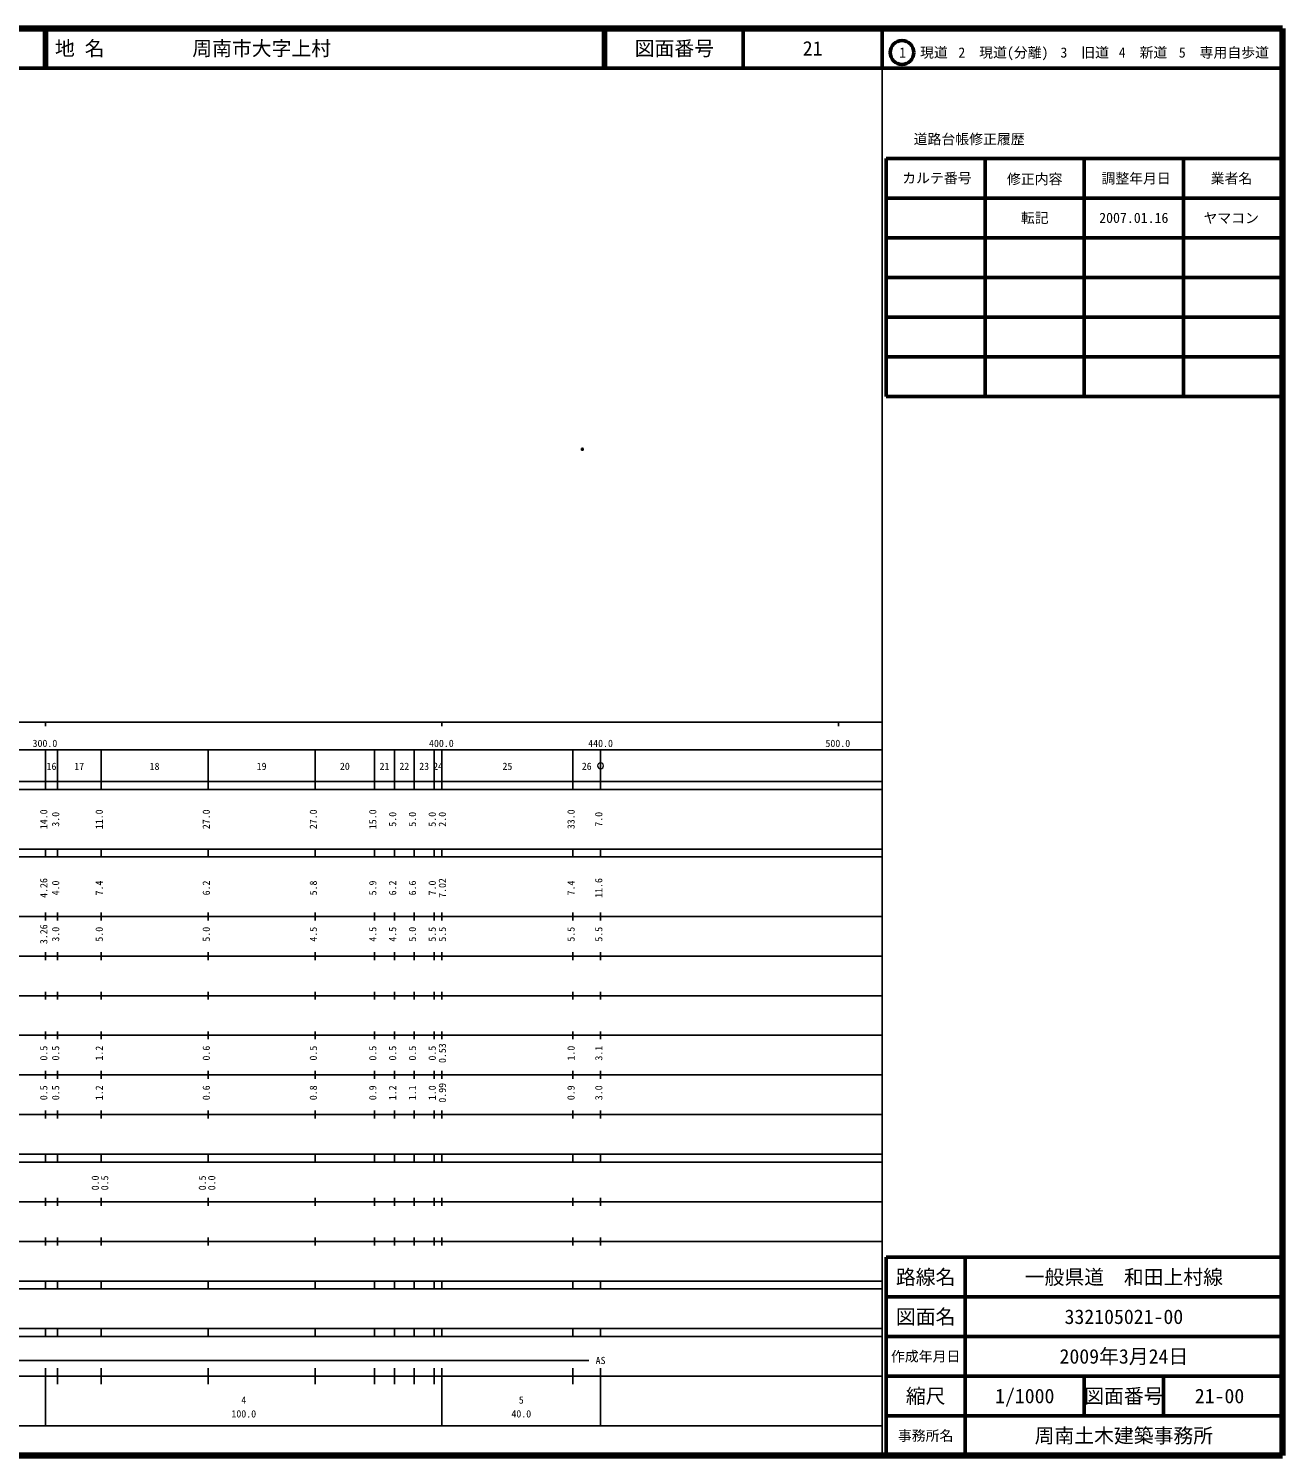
# Model space of a CAD drawing. Units: millimetres on the paper. Extents: x 40 to 680, y 20 to 380.
# Drawn here: x 363.7 to 680, y 20 to 380 of the extents above; entities that cross this region are included whole.
import ezdxf
from ezdxf.enums import TextEntityAlignment as Align

# ---------------------------------------------------------------- set-up
doc = ezdxf.new("R2010")
doc.units = ezdxf.units.MM
doc.header["$PDMODE"] = 32
doc.header["$PDSIZE"] = 0.5
doc.layers.add('M-OTRS', color=6, linetype='Continuous')
doc.layers.add('M-TTL-TXT', color=7, linetype='Continuous')
for name, color, linetype, lineweight in [('M-TTL', 2, 'Continuous', 140), ('M-TTL-BAND', 7, 'Continuous', 25), ('M-TTL-FRAM', 2, 'Continuous', 50), ('M-TTL-LINE', 7, 'Continuous', 50)]:
    doc.layers.add(name, color=color, linetype=linetype, lineweight=lineweight)
doc.styles.add('ＭＳ ゴシック', font='')
doc.styles.get('ＭＳ ゴシック').set_extended_font_data('MS Gothic')

msp = doc.modelspace()

# ---------------------------------------------------------------- linework, layer by layer
at = {"layer": 'M-OTRS'}
msp.add_point((503.4, 273.841), dxfattribs=at)
at = {"layer": 'M-TTL'}
for p, q in [((680, 380), (40, 380)), ((680, 20), (680, 380)), ((40, 20), (680, 20))]:
    msp.add_line(p, q, dxfattribs=at)
at = {"layer": 'M-TTL-BAND'}
for p, q in [((579, 20), (579, 370)), ((40, 205), (579, 205)), ((368, 205), (368, 204)), ((468, 205), (468, 204)), ((568, 205), (568, 204)), ((68, 198), (579, 198)), ((368, 188), (368, 198)), ((371, 188), (371, 198)), ((382, 188), (382, 198)), ((409, 188), (409, 198)), ((436, 188), (436, 198)), ((451, 188), (451, 198)), ((456, 188), (456, 198)), ((461, 188), (461, 198)), ((466, 188), (466, 198)), ((468, 188), (468, 198)), ((501, 188), (501, 198)), ((508, 188), (508, 198)), ((40, 190), (579, 190)), ((40, 188), (579, 188)), ((40, 173), (579, 173)), ((368, 171), (368, 173)), ((371, 171), (371, 173)), ((382, 171), (382, 173)), ((409, 171), (409, 173)), ((436, 171), (436, 173)), ((451, 171), (451, 173)), ((456, 171), (456, 173)), ((461, 171), (461, 173)), ((466, 171), (466, 173)), ((468, 171), (468, 173)), ((501, 171), (501, 173)), ((508, 171), (508, 173)), ((40, 171), (579, 171)), ((40, 156), (579, 156)), ((368, 155), (368, 157)), ((371, 155), (371, 157)), ((382, 155), (382, 157)), ((409, 155), (409, 157)), ((436, 155), (436, 157)), ((451, 155), (451, 157)), ((456, 155), (456, 157)), ((461, 155), (461, 157)), ((466, 155), (466, 157)), ((468, 155), (468, 157)), ((501, 155), (501, 157)), ((508, 155), (508, 157)), ((46, 146), (579, 146)), ((368, 145), (368, 147)), ((371, 145), (371, 147)), ((382, 145), (382, 147)), ((409, 145), (409, 147)), ((436, 145), (436, 147)), ((451, 145), (451, 147)), ((456, 145), (456, 147)), ((461, 145), (461, 147)), ((466, 145), (466, 147)), ((468, 145), (468, 147)), ((501, 145), (501, 147)), ((508, 145), (508, 147)), ((368, 135), (368, 137)), ((371, 135), (371, 137)), ((382, 135), (382, 137)), ((409, 135), (409, 137)), ((436, 135), (436, 137)), ((451, 135), (451, 137)), ((456, 135), (456, 137)), ((461, 135), (461, 137)), ((466, 135), (466, 137)), ((468, 135), (468, 137)), ((501, 135), (501, 137)), ((508, 135), (508, 137)), ((52, 136), (579, 136)), ((46, 126), (579, 126)), ((368, 125), (368, 127)), ((371, 125), (371, 127)), ((382, 125), (382, 127)), ((409, 125), (409, 127)), ((436, 125), (436, 127)), ((451, 125), (451, 127)), ((456, 125), (456, 127)), ((461, 125), (461, 127)), ((466, 125), (466, 127)), ((468, 125), (468, 127)), ((501, 125), (501, 127)), ((508, 125), (508, 127)), ((52, 116), (579, 116)), ((368, 115), (368, 117)), ((371, 115), (371, 117)), ((382, 115), (382, 117)), ((409, 115), (409, 117)), ((436, 115), (436, 117)), ((451, 115), (451, 117)), ((456, 115), (456, 117)), ((461, 115), (461, 117)), ((466, 115), (466, 117)), ((468, 115), (468, 117)), ((501, 115), (501, 117)), ((508, 115), (508, 117)), ((46, 106), (579, 106)), ((368, 105), (368, 107)), ((371, 105), (371, 107)), ((382, 105), (382, 107)), ((409, 105), (409, 107)), ((436, 105), (436, 107)), ((451, 105), (451, 107)), ((456, 105), (456, 107)), ((461, 105), (461, 107)), ((466, 105), (466, 107)), ((468, 105), (468, 107)), ((501, 105), (501, 107)), ((508, 105), (508, 107)), ((40, 96), (579, 96)), ((40, 94), (579, 94)), ((368, 94), (368, 96)), ((371, 94), (371, 96)), ((382, 94), (382, 96)), ((409, 94), (409, 96)), ((436, 94), (436, 96)), ((451, 94), (451, 96)), ((456, 94), (456, 96)), ((461, 94), (461, 96)), ((466, 94), (466, 96)), ((468, 94), (468, 96)), ((501, 94), (501, 96)), ((508, 94), (508, 96)), ((49, 84), (579, 84)), ((368, 83), (368, 85)), ((371, 83), (371, 85)), ((382, 83), (382, 85)), ((409, 83), (409, 85)), ((436, 83), (436, 85)), ((451, 83), (451, 85)), ((456, 83), (456, 85)), ((461, 83), (461, 85)), ((466, 83), (466, 85)), ((468, 83), (468, 85)), ((501, 83), (501, 85)), ((508, 83), (508, 85)), ((40, 74), (579, 74)), ((368, 73), (368, 75)), ((371, 73), (371, 75)), ((382, 73), (382, 75)), ((409, 73), (409, 75)), ((436, 73), (436, 75)), ((451, 73), (451, 75)), ((456, 73), (456, 75)), ((461, 73), (461, 75)), ((466, 73), (466, 75)), ((468, 73), (468, 75)), ((501, 73), (501, 75)), ((508, 73), (508, 75)), ((40, 64), (579, 64)), ((40, 62), (579, 62)), ((368, 62), (368, 64)), ((371, 62), (371, 64)), ((382, 62), (382, 64)), ((409, 62), (409, 64)), ((436, 62), (436, 64)), ((451, 62), (451, 64)), ((456, 62), (456, 64)), ((461, 62), (461, 64)), ((466, 62), (466, 64)), ((468, 62), (468, 64)), ((501, 62), (501, 64)), ((508, 62), (508, 64)), ((40, 52), (579, 52)), ((368, 50), (368, 52)), ((371, 50), (371, 52)), ((382, 50), (382, 52)), ((409, 50), (409, 52)), ((436, 50), (436, 52)), ((451, 50), (451, 52)), ((456, 50), (456, 52)), ((461, 50), (461, 52)), ((466, 50), (466, 52)), ((468, 50), (468, 52)), ((501, 50), (501, 52)), ((508, 50), (508, 52)), ((40, 50), (579, 50)), ((71, 44), (505, 44)), ((40, 40), (579, 40)), ((368, 27.5), (368, 42)), ((371, 38), (371, 42)), ((382, 38), (382, 42)), ((409, 38), (409, 42)), ((436, 38), (436, 42)), ((451, 38), (451, 42)), ((456, 38), (456, 42)), ((461, 38), (461, 42)), ((466, 38), (466, 42)), ((468, 27.5), (468, 42)), ((501, 38), (501, 42)), ((508, 27.5), (508, 42)), ((68, 27.5), (579, 27.5))]:
    msp.add_line(p, q, dxfattribs=at)
at = {"layer": 'M-TTL-BAND', "lineweight": 13}
msp.add_lwpolyline([(508.75, 194, 1), (507.25, 194, 1)], format="xyb", close=True, dxfattribs=at)
at = {"layer": 'M-TTL-FRAM'}
for p, q in [((580, 347.197), (580, 287.197)), ((580, 347.197), (680, 347.197)), ((580, 287.197), (680, 287.197)), ((680, 70), (580, 70)), ((580, 70), (580, 20))]:
    msp.add_line(p, q, dxfattribs=at)
at = {"layer": 'M-TTL-LINE'}
for p, q in [((367.75, 380), (367.75, 370)), ((368.25, 380), (368.25, 370)), ((508.747, 380), (508.747, 370)), ((509.247, 380), (509.247, 370)), ((543.997, 380), (543.997, 370)), ((579, 380), (579, 370)), ((40, 370), (680, 370)), ((605, 347.197), (605, 287.197)), ((630, 347.197), (630, 287.197)), ((655, 347.197), (655, 287.197)), ((580, 337.197), (680, 337.197)), ((580, 327.197), (680, 327.197)), ((580, 317.197), (680, 317.197)), ((580, 307.197), (680, 307.197)), ((580, 297.197), (680, 297.197)), ((600, 70), (600, 20)), ((680, 60), (580, 60)), ((680, 50), (580, 50)), ((680, 40), (580, 40)), ((630, 40), (630, 30)), ((650, 40), (650, 30)), ((680, 30), (580, 30))]:
    msp.add_line(p, q, dxfattribs=at)
msp.add_circle((584.031, 373.958), 3, dxfattribs=at)

# ---------------------------------------------------------------- texts
at = {"layer": 'M-TTL-BAND', "style": 'ＭＳ ゴシック'}
for s, p in [('300.0', (367.844, 198.195)), ('400.0', (467.844, 198.195)), ('440.0', (508, 198.195)), ('500.0', (567.844, 198.195)), ('16', (369.5, 192.405)), ('17', (376.5, 192.405)), ('18', (395.5, 192.405)), ('19', (422.5, 192.405)), ('20', (443.5, 192.405)), ('21', (453.5, 192.405)), ('22', (458.5, 192.405)), ('23', (463.5, 192.405)), ('24', (467, 192.405)), ('25', (484.5, 192.405)), ('26', (504.5, 192.405)), ('AS', (508, 42.5)), ('4', (418, 32.523)), ('5', (488, 32.523)), ('100.0', (418, 29.033)), ('40.0', (488, 29.033))]:
    msp.add_text(s, height=1.833, dxfattribs=at).set_placement(p, align=Align.BOTTOM_CENTER)
for s, p in [('14.0', (369, 180.5)), ('3.0', (372, 180.5)), ('11.0', (383, 180.5)), ('27.0', (410, 180.5)), ('27.0', (437, 180.5)), ('15.0', (452, 180.5)), ('5.0', (457, 180.5)), ('5.0', (462, 180.5)), ('5.0', (467, 180.5)), ('2.0', (469.547, 180.5)), ('33.0', (502, 180.5)), ('7.0', (509, 180.5)), ('4.26', (369, 163.174)), ('4.0', (372, 163.174)), ('7.4', (383, 163.174)), ('6.2', (410, 163.174)), ('5.8', (437, 163.174)), ('5.9', (452, 163.174)), ('6.2', (457, 163.174)), ('6.6', (461.996, 163.174)), ('7.0', (467, 163.174)), ('7.02', (469.547, 163.174)), ('7.4', (502, 163.174)), ('11.6', (509, 163.174)), ('3.26', (369, 151.5)), ('3.0', (372, 151.5)), ('5.0', (383, 151.5)), ('5.0', (410, 151.5)), ('4.5', (437, 151.5)), ('4.5', (452, 151.5)), ('4.5', (457, 151.5)), ('5.0', (462, 151.5)), ('5.5', (467, 151.5)), ('5.5', (469.547, 151.5)), ('5.5', (502, 151.5)), ('5.5', (509, 151.5)), ('0.5', (369, 121.5)), ('0.5', (372, 121.5)), ('1.2', (383, 121.5)), ('0.6', (410, 121.5)), ('0.5', (437, 121.5)), ('0.5', (452, 121.5)), ('0.5', (457, 121.5)), ('0.5', (462, 121.5)), ('0.5', (467, 121.5)), ('0.53', (469.547, 121.5)), ('1.0', (502, 121.5)), ('3.1', (509, 121.5)), ('0.5', (369, 111.5)), ('0.5', (372, 111.5)), ('1.2', (383, 111.5)), ('0.6', (410, 111.5)), ('0.8', (437, 111.5)), ('0.9', (452, 111.5)), ('1.2', (457, 111.5)), ('1.1', (461.996, 111.5)), ('1.0', (467, 111.5)), ('0.99', (469.547, 111.5)), ('0.9', (502, 111.5)), ('3.0', (509, 111.5)), ('0.0', (382, 88.764)), ('0.5', (384.37, 88.764)), ('0.5', (409, 88.764)), ('0.0', (411.37, 88.764))]:
    msp.add_text(s, height=1.833, rotation=90, dxfattribs=at).set_placement(p, align=Align.BOTTOM_CENTER)
at = {"layer": 'M-TTL-TXT', "style": 'ＭＳ ゴシック'}
for s, p in [('地 名', (370.38, 375)), ('周南市大字上村', (405.024, 375))]:
    msp.add_text(s, height=3.666, dxfattribs=at).set_placement(p, align=Align.MIDDLE_LEFT)
for s, height, p in [('図面番号', 3.666, (526.622, 375)), ('21', 3.666, (561.497, 375)), ('1\u3000現道', 2.566, (589.448, 373.958)), ('2\u3000現道(分離)', 2.566, (609.619, 373.958)), ('3\u3000旧道', 2.566, (630.121, 373.958)), ('4\u3000新道', 2.566, (644.824, 373.958)), ('5\u3000専用自歩道', 2.566, (665.228, 373.958)), ('道路台帳修正履歴', 2.566, (600.968, 352.113)), ('カルテ番号', 2.566, (592.839, 342.277)), ('修正内容', 2.566, (617.509, 342.023)), ('調整年月日', 2.566, (643.089, 342.197)), ('業者名', 2.566, (667.134, 342.197)), ('転記', 2.566, (617.5, 332.245)), ('2007.01.16', 2.566, (642.5, 332.245)), ('ヤマコン', 2.566, (667.077, 332.189)), ('路線名', 3.666, (590, 65)), ('路線名', 3.666, (590, 65)), ('一般県道\u3000和田上村線', 3.666, (640, 65)), ('図面名', 3.666, (590, 55)), ('図面名', 3.666, (590, 55)), ('332105021-00', 3.666, (640, 55)), ('2009年3月24日', 3.666, (640, 45)), ('作成年月日', 2.566, (590, 45)), ('作成年月日', 2.566, (590, 45)), ('縮尺', 3.666, (590, 35)), ('縮尺', 3.666, (590, 35)), ('1/1000', 3.666, (615, 35)), ('図面番号', 3.666, (640, 35)), ('図面番号', 3.666, (640, 35)), ('21-00', 3.666, (664.125, 35)), ('事務所名', 2.566, (590, 25)), ('事務所名', 2.566, (590, 25)), ('周南土木建築事務所', 3.666, (640, 25))]:
    msp.add_text(s, height=height, dxfattribs=at).set_placement(p, align=Align.MIDDLE_CENTER)

doc.saveas('drawing.dxf')
